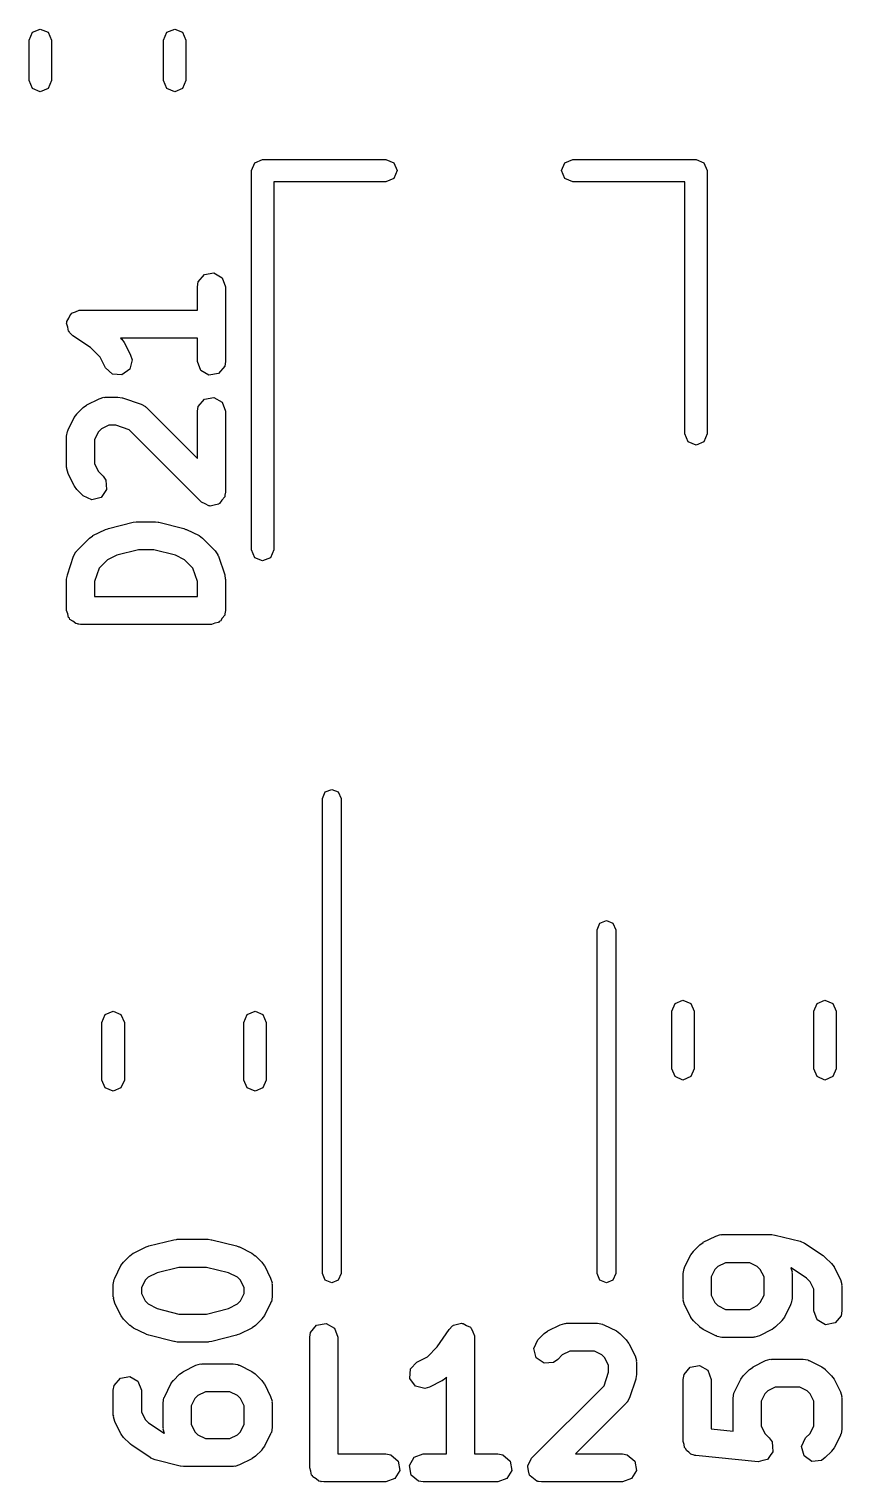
# Model space of a CAD drawing. Extents: x 72 to 186, y -144 to -85.
# Drawn here: x 118.34 to 122.69, y -104.82 to -97.04 of the extents above; entities that cross this region are included whole.
import ezdxf

# ---------------------------------------------------------------- set-up
doc = ezdxf.new("R2010")
doc.units = 0
doc.layers.add('BLACK', color=7, linetype='CONTINUOUS')

msp = doc.modelspace()

# ---------------------------------------------------------------- linework, layer by layer
at = {"layer": 'BLACK', "linetype": 'CONTINUOUS'}
for p, q in [((118.34, -97.0972), (118.358, -97.0547)), ((118.358, -97.0547), (118.4, -97.0372)), ((118.4, -97.0372), (118.442, -97.0547)), ((118.442, -97.0547), (118.46, -97.0972)), ((119.06, -97.0972), (119.078, -97.0547)), ((119.078, -97.0547), (119.12, -97.0372)), ((119.12, -97.0372), (119.162, -97.0547)), ((119.162, -97.0547), (119.18, -97.0972)), ((118.34, -97.3128), (118.34, -97.0972)), ((118.46, -97.0972), (118.46, -97.3128)), ((119.06, -97.3128), (119.06, -97.0972)), ((119.18, -97.0972), (119.18, -97.3128)), ((118.358, -97.3553), (118.34, -97.3128)), ((118.4, -97.3728), (118.358, -97.3553)), ((118.442, -97.3553), (118.4, -97.3728)), ((118.46, -97.3128), (118.442, -97.3553)), ((119.078, -97.3553), (119.06, -97.3128)), ((119.12, -97.3728), (119.078, -97.3553)), ((119.162, -97.3553), (119.12, -97.3728)), ((119.18, -97.3128), (119.162, -97.3553)), ((119.53, -97.795), (119.548, -97.7526)), ((119.548, -97.7526), (119.59, -97.735)), ((119.59, -97.735), (120.25, -97.735)), ((120.25, -97.735), (120.292, -97.7526)), ((120.292, -97.7526), (120.31, -97.795)), ((121.19, -97.795), (121.208, -97.7526)), ((121.208, -97.7526), (121.25, -97.735)), ((121.25, -97.735), (121.91, -97.735)), ((121.91, -97.735), (121.952, -97.7526)), ((121.952, -97.7526), (121.97, -97.795)), ((119.53, -99.825), (119.53, -97.795)), ((120.25, -97.855), (119.65, -97.855)), ((119.65, -97.855), (119.65, -99.825)), ((120.292, -97.8374), (120.25, -97.855)), ((120.31, -97.795), (120.292, -97.8374)), ((121.208, -97.8374), (121.19, -97.795)), ((121.25, -97.855), (121.208, -97.8374)), ((121.85, -97.855), (121.25, -97.855)), ((121.85, -99.205), (121.85, -97.855)), ((121.97, -97.795), (121.97, -99.205)), ((119.241, -98.4167), (119.246, -98.391)), ((119.246, -98.391), (119.279, -98.3517)), ((119.279, -98.3517), (119.329, -98.3428)), ((119.329, -98.3428), (119.373, -98.3685)), ((119.373, -98.3685), (119.391, -98.4167)), ((119.241, -98.5417), (119.241, -98.4167)), ((119.391, -98.4167), (119.391, -98.8167)), ((118.568, -98.5592), (118.588, -98.5518)), ((118.588, -98.5518), (118.608, -98.5421)), ((118.608, -98.5421), (118.612, -98.5431)), ((118.612, -98.5431), (118.616, -98.5417)), ((118.616, -98.5417), (119.241, -98.5417)), ((118.541, -98.6118), (118.543, -98.6079)), ((118.547, -98.6327), (118.541, -98.6118)), ((118.542, -98.6036), (118.553, -98.5848)), ((118.543, -98.6079), (118.542, -98.6036)), ((118.551, -98.6542), (118.547, -98.6327)), ((118.553, -98.5848), (118.562, -98.5649)), ((118.562, -98.5649), (118.566, -98.5629)), ((118.566, -98.5629), (118.568, -98.5592)), ((118.554, -98.6569), (118.551, -98.6542)), ((118.556, -98.6611), (118.554, -98.6569)), ((118.574, -98.6791), (118.556, -98.6611)), ((118.668, -98.7416), (118.574, -98.6791)), ((119.241, -98.6917), (118.83, -98.6917)), ((118.83, -98.6917), (118.836, -98.697)), ((118.836, -98.697), (118.849, -98.7153)), ((119.241, -98.8167), (119.241, -98.6917)), ((118.721, -98.7944), (118.668, -98.7416)), ((118.849, -98.7153), (118.85, -98.7165)), ((118.85, -98.7165), (118.883, -98.7831)), ((118.883, -98.7831), (118.891, -98.8081)), ((118.749, -98.8502), (118.721, -98.7944)), ((118.786, -98.8855), (118.749, -98.8502)), ((118.879, -98.858), (118.837, -98.8886)), ((118.891, -98.8081), (118.879, -98.858)), ((119.259, -98.8649), (119.241, -98.8167)), ((119.303, -98.8905), (119.259, -98.8649)), ((119.387, -98.8423), (119.354, -98.8816)), ((119.391, -98.8167), (119.387, -98.8423)), ((118.837, -98.8886), (118.786, -98.8855)), ((119.354, -98.8816), (119.303, -98.8905)), ((118.649, -99.0496), (118.716, -99.0163)), ((118.716, -99.0163), (118.741, -99.0088)), ((118.741, -99.0088), (118.745, -99.0099)), ((118.745, -99.0099), (118.749, -99.0083)), ((118.749, -99.0083), (118.816, -99.0083)), ((118.816, -99.0083), (118.838, -99.0122)), ((118.838, -99.0122), (118.84, -99.0122)), ((118.84, -99.0122), (118.94, -99.0455)), ((119.246, -99.0577), (119.279, -99.0184)), ((119.279, -99.0184), (119.329, -99.0095)), ((119.329, -99.0095), (119.373, -99.0351)), ((118.582, -99.1165), (118.596, -99.0984)), ((118.596, -99.097), (118.63, -99.0636)), ((118.596, -99.0984), (118.596, -99.097)), ((118.63, -99.0636), (118.648, -99.0508)), ((118.648, -99.0508), (118.649, -99.0496)), ((118.94, -99.0455), (118.963, -99.0579)), ((118.963, -99.0579), (118.965, -99.0617)), ((118.965, -99.0617), (118.969, -99.0636)), ((118.969, -99.0636), (119.241, -99.3356)), ((119.241, -99.0833), (119.246, -99.0577)), ((119.241, -99.3356), (119.241, -99.0833)), ((119.373, -99.0351), (119.391, -99.0833)), ((119.391, -99.0833), (119.391, -99.5167)), ((118.549, -99.1831), (118.582, -99.1165)), ((118.727, -99.1783), (118.711, -99.1944)), ((118.767, -99.1583), (118.727, -99.1783)), ((118.804, -99.1583), (118.767, -99.1583)), ((118.876, -99.1822), (118.804, -99.1583)), ((118.541, -99.2167), (118.546, -99.191)), ((118.541, -99.3833), (118.541, -99.2167)), ((118.546, -99.191), (118.548, -99.1876)), ((118.548, -99.1876), (118.549, -99.1831)), ((118.711, -99.1944), (118.691, -99.2344)), ((118.691, -99.2344), (118.691, -99.3656)), ((119.263, -99.5697), (118.876, -99.1822)), ((121.868, -99.2474), (121.85, -99.205)), ((121.91, -99.265), (121.868, -99.2474)), ((121.952, -99.2474), (121.91, -99.265)), ((121.97, -99.205), (121.952, -99.2474)), ((118.543, -99.3875), (118.541, -99.3833)), ((118.542, -99.3919), (118.543, -99.3875)), ((118.549, -99.4169), (118.542, -99.3919)), ((118.691, -99.3656), (118.711, -99.4056)), ((118.711, -99.4056), (118.736, -99.4303)), ((118.582, -99.4835), (118.549, -99.4169)), ((118.583, -99.4847), (118.582, -99.4835)), ((118.596, -99.503), (118.583, -99.4847)), ((118.736, -99.4303), (118.751, -99.4516)), ((118.751, -99.4516), (118.755, -99.5027)), ((118.63, -99.5364), (118.596, -99.503)), ((118.676, -99.558), (118.63, -99.5364)), ((118.726, -99.5448), (118.676, -99.558)), ((118.755, -99.5027), (118.726, -99.5448)), ((119.372, -99.5596), (119.359, -99.5781)), ((119.387, -99.5423), (119.372, -99.5596)), ((119.388, -99.5361), (119.387, -99.5377)), ((119.387, -99.5377), (119.387, -99.5423)), ((119.391, -99.5167), (119.388, -99.5328)), ((119.388, -99.5328), (119.388, -99.5361)), ((119.283, -99.5792), (119.263, -99.5697)), ((119.303, -99.5905), (119.283, -99.5792)), ((119.306, -99.5899), (119.303, -99.5905)), ((119.309, -99.5914), (119.306, -99.5899)), ((119.331, -99.5855), (119.309, -99.5914)), ((119.354, -99.5816), (119.331, -99.5855)), ((119.356, -99.579), (119.354, -99.5816)), ((119.359, -99.5781), (119.356, -99.579)), ((118.682, -99.7496), (118.749, -99.7163)), ((118.749, -99.7163), (118.762, -99.7126)), ((118.762, -99.7126), (118.765, -99.7106)), ((118.765, -99.7106), (118.898, -99.6772)), ((118.898, -99.6772), (118.913, -99.6762)), ((118.913, -99.6762), (118.916, -99.675)), ((118.916, -99.675), (119.016, -99.675)), ((119.016, -99.675), (119.031, -99.6776)), ((119.031, -99.6776), (119.034, -99.6772)), ((119.034, -99.6772), (119.168, -99.7106)), ((119.168, -99.7106), (119.179, -99.7158)), ((119.179, -99.7158), (119.183, -99.7163)), ((119.183, -99.7163), (119.25, -99.7496)), ((118.596, -99.8303), (118.663, -99.7636)), ((118.663, -99.7636), (118.681, -99.7508)), ((118.681, -99.7508), (118.682, -99.7496)), ((119.25, -99.7496), (119.268, -99.7629)), ((119.268, -99.7629), (119.269, -99.7636)), ((119.269, -99.7636), (119.336, -99.8303)), ((118.545, -99.9596), (118.578, -99.8596)), ((118.578, -99.8596), (118.591, -99.8367)), ((118.591, -99.8367), (118.594, -99.8344)), ((118.594, -99.8344), (118.596, -99.8303)), ((118.76, -99.8783), (118.715, -99.9238)), ((118.809, -99.8541), (118.76, -99.8783)), ((118.925, -99.825), (118.809, -99.8541)), ((119.007, -99.825), (118.925, -99.825)), ((119.123, -99.8541), (119.007, -99.825)), ((119.172, -99.8783), (119.123, -99.8541)), ((119.217, -99.9238), (119.172, -99.8783)), ((119.336, -99.8303), (119.351, -99.8516)), ((119.351, -99.8516), (119.351, -99.8561)), ((119.351, -99.8561), (119.354, -99.8596)), ((119.354, -99.8596), (119.387, -99.9596)), ((119.548, -99.8674), (119.53, -99.825)), ((119.59, -99.885), (119.548, -99.8674)), ((119.632, -99.8674), (119.59, -99.885)), ((119.65, -99.825), (119.632, -99.8674)), ((118.715, -99.9238), (118.691, -99.9955)), ((119.241, -99.9955), (119.217, -99.9238)), ((118.541, -99.9833), (118.545, -99.9612)), ((118.541, -100.15), (118.541, -99.9833)), ((118.545, -99.9612), (118.545, -99.9596)), ((118.691, -99.9955), (118.691, -100.075)), ((119.241, -100.075), (119.241, -99.9955)), ((119.387, -99.9596), (119.39, -99.9818)), ((119.39, -99.9818), (119.391, -99.9833)), ((119.391, -99.9833), (119.391, -100.15)), ((118.691, -100.075), (119.241, -100.075)), ((118.548, -100.168), (118.541, -100.15)), ((118.551, -100.188), (118.548, -100.168)), ((118.556, -100.192), (118.551, -100.188)), ((119.387, -100.176), (119.374, -100.191)), ((119.388, -100.166), (119.387, -100.176)), ((119.39, -100.163), (119.388, -100.166)), ((119.391, -100.15), (119.389, -100.16)), ((119.389, -100.16), (119.39, -100.163)), ((118.559, -100.198), (118.556, -100.192)), ((118.575, -100.208), (118.559, -100.198)), ((118.59, -100.22), (118.575, -100.208)), ((118.6, -100.222), (118.59, -100.22)), ((118.603, -100.224), (118.6, -100.222)), ((118.606, -100.223), (118.603, -100.224)), ((118.616, -100.225), (118.606, -100.223)), ((119.316, -100.225), (118.616, -100.225)), ((119.334, -100.218), (119.316, -100.225)), ((119.354, -100.215), (119.334, -100.218)), ((119.358, -100.21), (119.354, -100.215)), ((119.364, -100.207), (119.358, -100.21)), ((119.374, -100.191), (119.364, -100.207)), ((119.91, -101.157), (119.925, -101.122)), ((119.925, -101.122), (119.96, -101.108)), ((119.96, -101.108), (119.995, -101.122)), ((119.995, -101.122), (120.01, -101.157)), ((119.91, -103.7), (119.91, -101.157)), ((120.01, -101.157), (120.01, -103.7)), ((121.395, -101.825), (121.43, -101.81)), ((121.43, -101.81), (121.465, -101.825)), ((121.38, -101.86), (121.395, -101.825)), ((121.38, -103.7), (121.38, -101.86)), ((121.465, -101.825), (121.48, -101.86)), ((121.48, -101.86), (121.48, -103.7)), ((121.78, -102.296), (121.798, -102.254)), ((121.798, -102.254), (121.84, -102.236)), ((121.84, -102.236), (121.882, -102.254)), ((121.882, -102.254), (121.9, -102.296)), ((122.54, -102.296), (122.558, -102.254)), ((122.558, -102.254), (122.6, -102.236)), ((122.6, -102.236), (122.642, -102.254)), ((122.642, -102.254), (122.66, -102.296)), ((118.73, -102.356), (118.748, -102.314)), ((118.73, -102.664), (118.73, -102.356)), ((118.748, -102.314), (118.79, -102.296)), ((118.79, -102.296), (118.832, -102.314)), ((118.832, -102.314), (118.85, -102.356)), ((118.85, -102.356), (118.85, -102.664)), ((119.49, -102.356), (119.508, -102.314)), ((119.49, -102.664), (119.49, -102.356)), ((119.508, -102.314), (119.55, -102.296)), ((119.55, -102.296), (119.592, -102.314)), ((119.592, -102.314), (119.61, -102.356)), ((119.61, -102.356), (119.61, -102.664)), ((121.78, -102.604), (121.78, -102.296)), ((121.9, -102.296), (121.9, -102.604)), ((122.54, -102.604), (122.54, -102.296)), ((122.66, -102.296), (122.66, -102.604)), ((118.748, -102.706), (118.73, -102.664)), ((118.85, -102.664), (118.832, -102.706)), ((119.508, -102.706), (119.49, -102.664)), ((119.61, -102.664), (119.592, -102.706)), ((121.798, -102.646), (121.78, -102.604)), ((121.84, -102.664), (121.798, -102.646)), ((121.882, -102.646), (121.84, -102.664)), ((121.9, -102.604), (121.882, -102.646)), ((122.558, -102.646), (122.54, -102.604)), ((122.6, -102.664), (122.558, -102.646)), ((122.642, -102.646), (122.6, -102.664)), ((122.66, -102.604), (122.642, -102.646)), ((118.79, -102.724), (118.748, -102.706)), ((118.832, -102.706), (118.79, -102.724)), ((119.55, -102.724), (119.508, -102.706)), ((119.592, -102.706), (119.55, -102.724)), ((118.981, -103.552), (119.115, -103.519)), ((119.115, -103.519), (119.129, -103.518)), ((119.129, -103.518), (119.133, -103.517)), ((119.133, -103.517), (119.299, -103.517)), ((119.299, -103.517), (119.314, -103.519)), ((119.314, -103.519), (119.318, -103.519)), ((119.318, -103.519), (119.451, -103.552)), ((121.93, -103.547), (121.948, -103.534)), ((121.948, -103.534), (121.949, -103.533)), ((121.949, -103.533), (122.016, -103.5)), ((122.016, -103.5), (122.041, -103.492)), ((122.041, -103.492), (122.045, -103.493)), ((122.045, -103.493), (122.049, -103.492)), ((122.049, -103.492), (122.316, -103.492)), ((122.316, -103.492), (122.331, -103.494)), ((122.331, -103.494), (122.334, -103.494)), ((122.334, -103.494), (122.468, -103.527)), ((122.468, -103.527), (122.491, -103.537)), ((118.846, -103.639), (118.88, -103.605)), ((118.88, -103.605), (118.898, -103.592)), ((118.898, -103.592), (118.899, -103.591)), ((118.899, -103.591), (118.966, -103.558)), ((118.966, -103.558), (118.978, -103.554)), ((118.978, -103.554), (118.981, -103.552)), ((119.451, -103.552), (119.463, -103.558)), ((119.463, -103.558), (119.466, -103.558)), ((119.466, -103.558), (119.533, -103.591)), ((119.533, -103.591), (119.551, -103.605)), ((119.551, -103.605), (119.552, -103.605)), ((119.552, -103.605), (119.586, -103.639)), ((121.849, -103.666), (121.882, -103.6)), ((121.882, -103.6), (121.896, -103.582)), ((121.896, -103.58), (121.93, -103.547)), ((121.896, -103.582), (121.896, -103.58)), ((122.491, -103.537), (122.491, -103.538)), ((122.491, -103.538), (122.591, -103.604)), ((122.591, -103.604), (122.599, -103.612)), ((122.599, -103.612), (122.602, -103.614)), ((118.799, -103.725), (118.832, -103.658)), ((118.832, -103.658), (118.846, -103.64)), ((118.846, -103.64), (118.846, -103.639)), ((119.142, -103.667), (119.026, -103.696)), ((119.29, -103.667), (119.142, -103.667)), ((119.407, -103.696), (119.29, -103.667)), ((119.586, -103.639), (119.599, -103.657)), ((119.599, -103.657), (119.6, -103.658)), ((119.6, -103.658), (119.633, -103.725)), ((121.841, -103.7), (121.846, -103.674)), ((121.846, -103.674), (121.848, -103.671)), ((121.848, -103.671), (121.849, -103.666)), ((122.011, -103.678), (121.991, -103.718)), ((122.027, -103.662), (122.011, -103.678)), ((122.067, -103.642), (122.027, -103.662)), ((122.198, -103.642), (122.067, -103.642)), ((122.238, -103.662), (122.198, -103.642)), ((122.254, -103.678), (122.238, -103.662)), ((122.274, -103.718), (122.254, -103.678)), ((122.419, -103.67), (122.417, -103.669)), ((122.417, -103.669), (122.424, -103.691)), ((122.502, -103.725), (122.419, -103.67)), ((122.424, -103.691), (122.423, -103.696)), ((122.602, -103.614), (122.636, -103.647)), ((122.636, -103.647), (122.649, -103.665)), ((122.649, -103.665), (122.65, -103.666)), ((122.65, -103.666), (122.683, -103.733)), ((118.791, -103.758), (118.796, -103.733)), ((118.791, -103.825), (118.791, -103.758)), ((118.796, -103.733), (118.798, -103.729)), ((118.798, -103.729), (118.799, -103.725)), ((118.961, -103.736), (118.941, -103.776)), ((118.977, -103.72), (118.961, -103.736)), ((119.026, -103.696), (118.977, -103.72)), ((119.455, -103.72), (119.407, -103.696)), ((119.471, -103.736), (119.455, -103.72)), ((119.491, -103.776), (119.471, -103.736)), ((119.633, -103.725), (119.641, -103.75)), ((119.641, -103.75), (119.639, -103.754)), ((119.639, -103.754), (119.641, -103.758)), ((119.641, -103.758), (119.641, -103.825)), ((119.925, -103.735), (119.91, -103.7)), ((119.96, -103.75), (119.925, -103.735)), ((119.995, -103.735), (119.96, -103.75)), ((120.01, -103.7), (119.995, -103.735)), ((121.395, -103.735), (121.38, -103.7)), ((121.43, -103.75), (121.395, -103.735)), ((121.465, -103.735), (121.43, -103.75)), ((121.48, -103.7), (121.465, -103.735)), ((121.841, -103.833), (121.841, -103.7)), ((121.991, -103.718), (121.991, -103.816)), ((122.274, -103.816), (122.274, -103.718)), ((122.423, -103.696), (122.424, -103.7)), ((122.424, -103.7), (122.424, -103.833)), ((122.521, -103.744), (122.502, -103.725)), ((122.541, -103.784), (122.521, -103.744)), ((122.683, -103.733), (122.691, -103.758)), ((122.691, -103.758), (122.689, -103.762)), ((122.689, -103.762), (122.691, -103.767)), ((122.691, -103.767), (122.691, -103.9)), ((118.793, -103.829), (118.791, -103.825)), ((118.792, -103.834), (118.793, -103.829)), ((118.799, -103.859), (118.792, -103.834)), ((118.941, -103.776), (118.941, -103.807)), ((118.941, -103.807), (118.961, -103.847)), ((119.471, -103.847), (119.491, -103.807)), ((119.491, -103.807), (119.491, -103.776)), ((119.641, -103.825), (119.637, -103.851)), ((121.843, -103.838), (121.841, -103.833)), ((121.842, -103.842), (121.843, -103.838)), ((121.849, -103.867), (121.842, -103.842)), ((121.991, -103.816), (122.011, -103.856)), ((122.254, -103.856), (122.274, -103.816)), ((122.424, -103.833), (122.42, -103.859)), ((122.541, -103.9), (122.541, -103.784)), ((118.832, -103.925), (118.799, -103.859)), ((118.961, -103.847), (118.977, -103.863)), ((118.977, -103.863), (119.026, -103.888)), ((119.026, -103.888), (119.142, -103.917)), ((119.142, -103.917), (119.29, -103.917)), ((119.29, -103.917), (119.407, -103.888)), ((119.407, -103.888), (119.455, -103.863)), ((119.455, -103.863), (119.471, -103.847)), ((119.633, -103.859), (119.6, -103.925)), ((119.634, -103.854), (119.633, -103.859)), ((119.637, -103.851), (119.634, -103.854)), ((121.882, -103.934), (121.849, -103.867)), ((122.011, -103.856), (122.027, -103.872)), ((122.027, -103.872), (122.067, -103.892)), ((122.067, -103.892), (122.198, -103.892)), ((122.198, -103.892), (122.238, -103.872)), ((122.238, -103.872), (122.254, -103.856)), ((122.416, -103.867), (122.383, -103.934)), ((122.417, -103.862), (122.416, -103.867)), ((122.42, -103.859), (122.417, -103.862)), ((122.559, -103.948), (122.541, -103.9)), ((122.691, -103.9), (122.687, -103.926)), ((118.833, -103.926), (118.832, -103.925)), ((118.846, -103.945), (118.833, -103.926)), ((118.88, -103.978), (118.846, -103.945)), ((118.881, -103.979), (118.88, -103.978)), ((118.899, -103.992), (118.881, -103.979)), ((118.966, -104.025), (118.899, -103.992)), ((119.533, -103.992), (119.466, -104.025)), ((119.534, -103.991), (119.533, -103.992)), ((119.552, -103.978), (119.534, -103.991)), ((119.586, -103.945), (119.552, -103.978)), ((119.6, -103.925), (119.586, -103.943)), ((119.586, -103.943), (119.586, -103.945)), ((119.846, -104.015), (119.879, -103.976)), ((119.879, -103.976), (119.93, -103.967)), ((119.93, -103.967), (119.974, -103.993)), ((119.974, -103.993), (119.992, -104.041)), ((120.525, -104.093), (120.588, -103.999)), ((120.588, -103.999), (120.606, -103.981)), ((120.606, -103.981), (120.61, -103.979)), ((120.61, -103.979), (120.612, -103.976)), ((120.612, -103.976), (120.634, -103.972)), ((120.634, -103.972), (120.655, -103.966)), ((120.655, -103.966), (120.659, -103.968)), ((120.659, -103.968), (120.663, -103.967)), ((120.663, -103.967), (120.682, -103.978)), ((120.682, -103.978), (120.702, -103.987)), ((120.702, -103.987), (120.704, -103.991)), ((120.704, -103.991), (120.707, -103.993)), ((120.707, -103.993), (120.715, -104.013)), ((121.116, -104.007), (121.183, -103.974)), ((121.183, -103.974), (121.208, -103.967)), ((121.208, -103.967), (121.212, -103.968)), ((121.212, -103.968), (121.217, -103.966)), ((121.217, -103.966), (121.383, -103.966)), ((121.383, -103.966), (121.409, -103.971)), ((121.409, -103.971), (121.412, -103.973)), ((121.412, -103.973), (121.417, -103.974)), ((121.417, -103.974), (121.484, -104.007)), ((121.883, -103.935), (121.882, -103.934)), ((121.896, -103.953), (121.883, -103.935)), ((121.93, -103.986), (121.896, -103.953)), ((121.931, -103.987), (121.93, -103.986)), ((121.949, -104), (121.931, -103.987)), ((122.016, -104.034), (121.949, -104)), ((122.316, -104), (122.25, -104.034)), ((122.317, -103.999), (122.316, -104)), ((122.336, -103.986), (122.317, -103.999)), ((122.369, -103.953), (122.336, -103.986)), ((122.37, -103.952), (122.369, -103.953)), ((122.383, -103.934), (122.37, -103.952)), ((122.603, -103.974), (122.559, -103.948)), ((122.654, -103.965), (122.603, -103.974)), ((122.687, -103.926), (122.654, -103.965)), ((118.969, -104.026), (118.966, -104.025)), ((118.981, -104.031), (118.969, -104.026)), ((119.115, -104.064), (118.981, -104.031)), ((119.118, -104.064), (119.115, -104.064)), ((119.133, -104.067), (119.118, -104.064)), ((119.299, -104.067), (119.133, -104.067)), ((119.303, -104.065), (119.299, -104.067)), ((119.318, -104.064), (119.303, -104.065)), ((119.451, -104.031), (119.318, -104.064)), ((119.454, -104.029), (119.451, -104.031)), ((119.466, -104.025), (119.454, -104.029)), ((119.842, -104.041), (119.846, -104.015)), ((119.842, -104.741), (119.842, -104.041)), ((119.992, -104.041), (119.992, -104.666)), ((120.715, -104.013), (120.725, -104.033)), ((120.725, -104.033), (120.724, -104.037)), ((120.724, -104.037), (120.725, -104.041)), ((120.725, -104.041), (120.725, -104.666)), ((121.042, -104.101), (121.064, -104.055)), ((121.064, -104.055), (121.097, -104.021)), ((121.097, -104.021), (121.115, -104.008)), ((121.115, -104.008), (121.116, -104.007)), ((121.484, -104.007), (121.502, -104.021)), ((121.502, -104.021), (121.503, -104.021)), ((121.503, -104.021), (121.536, -104.055)), ((121.536, -104.055), (121.549, -104.073)), ((121.549, -104.073), (121.55, -104.074)), ((121.55, -104.074), (121.584, -104.141)), ((122.02, -104.034), (122.016, -104.034)), ((122.024, -104.037), (122.02, -104.034)), ((122.049, -104.042), (122.024, -104.037)), ((122.216, -104.042), (122.049, -104.042)), ((122.22, -104.04), (122.216, -104.042)), ((122.225, -104.041), (122.22, -104.04)), ((122.25, -104.034), (122.225, -104.041)), ((120.416, -104.174), (120.472, -104.146)), ((120.472, -104.146), (120.525, -104.093)), ((121.055, -104.151), (121.042, -104.101)), ((121.097, -104.18), (121.055, -104.151)), ((121.194, -104.136), (121.17, -104.161)), ((121.234, -104.116), (121.194, -104.136)), ((121.366, -104.116), (121.234, -104.116)), ((121.406, -104.136), (121.366, -104.116)), ((121.422, -104.152), (121.406, -104.136)), ((121.442, -104.192), (121.422, -104.152)), ((121.584, -104.141), (121.591, -104.166)), ((122.312, -104.16), (122.316, -104.158)), ((122.316, -104.158), (122.483, -104.158)), ((122.483, -104.158), (122.508, -104.163)), ((119.146, -104.239), (119.165, -104.226)), ((119.165, -104.226), (119.166, -104.225)), ((119.166, -104.225), (119.232, -104.191)), ((119.232, -104.191), (119.257, -104.184)), ((119.257, -104.184), (119.262, -104.185)), ((119.262, -104.185), (119.266, -104.183)), ((119.266, -104.183), (119.433, -104.183)), ((119.433, -104.183), (119.458, -104.188)), ((119.458, -104.188), (119.462, -104.191)), ((119.462, -104.191), (119.466, -104.191)), ((119.466, -104.191), (119.533, -104.225)), ((119.533, -104.225), (119.551, -104.238)), ((120.378, -104.262), (120.381, -104.211)), ((120.381, -104.211), (120.416, -104.174)), ((121.148, -104.176), (121.097, -104.18)), ((121.17, -104.161), (121.148, -104.176)), ((121.418, -104.301), (121.442, -104.229)), ((121.442, -104.229), (121.442, -104.192)), ((121.591, -104.166), (121.59, -104.17)), ((121.59, -104.17), (121.592, -104.174)), ((121.592, -104.174), (121.592, -104.241)), ((121.846, -104.241), (121.879, -104.202)), ((121.879, -104.202), (121.929, -104.193)), ((121.929, -104.193), (121.973, -104.218)), ((121.973, -104.218), (121.991, -104.267)), ((122.163, -104.247), (122.196, -104.214)), ((122.196, -104.214), (122.215, -104.201)), ((122.215, -104.201), (122.216, -104.2)), ((122.216, -104.2), (122.282, -104.166)), ((122.282, -104.166), (122.307, -104.159)), ((122.307, -104.159), (122.312, -104.16)), ((122.508, -104.163), (122.512, -104.166)), ((122.512, -104.166), (122.516, -104.166)), ((122.516, -104.166), (122.583, -104.2)), ((122.583, -104.2), (122.601, -104.213)), ((122.601, -104.213), (122.602, -104.214)), ((122.602, -104.214), (122.636, -104.247)), ((118.791, -104.325), (118.796, -104.299)), ((118.796, -104.299), (118.829, -104.26)), ((118.829, -104.26), (118.879, -104.251)), ((118.879, -104.251), (118.923, -104.277)), ((118.923, -104.277), (118.941, -104.325)), ((119.066, -104.358), (119.099, -104.291)), ((119.099, -104.291), (119.112, -104.273)), ((119.112, -104.273), (119.113, -104.272)), ((119.113, -104.272), (119.146, -104.239)), ((119.551, -104.238), (119.552, -104.239)), ((119.552, -104.239), (119.586, -104.272)), ((119.586, -104.272), (119.599, -104.29)), ((119.599, -104.29), (119.6, -104.291)), ((119.6, -104.291), (119.633, -104.358)), ((120.409, -104.304), (120.378, -104.262)), ((120.459, -104.316), (120.409, -104.304)), ((120.484, -104.308), (120.459, -104.316)), ((120.55, -104.275), (120.484, -104.308)), ((120.551, -104.274), (120.55, -104.275)), ((120.57, -104.261), (120.551, -104.274)), ((120.575, -104.255), (120.57, -104.261)), ((120.575, -104.666), (120.575, -104.255)), ((121.03, -104.688), (121.418, -104.301)), ((121.588, -104.265), (121.554, -104.365)), ((121.592, -104.241), (121.588, -104.263)), ((121.588, -104.263), (121.588, -104.265)), ((121.841, -104.267), (121.846, -104.241)), ((121.841, -104.6), (121.841, -104.267)), ((121.991, -104.267), (121.991, -104.532)), ((122.116, -104.333), (122.149, -104.266)), ((122.149, -104.266), (122.162, -104.248)), ((122.162, -104.248), (122.163, -104.247)), ((122.334, -104.308), (122.294, -104.328)), ((122.465, -104.308), (122.334, -104.308)), ((122.505, -104.328), (122.465, -104.308)), ((122.636, -104.247), (122.649, -104.265)), ((122.649, -104.265), (122.65, -104.266)), ((122.65, -104.266), (122.683, -104.333)), ((118.791, -104.458), (118.791, -104.325)), ((118.941, -104.325), (118.941, -104.441)), ((119.058, -104.392), (119.062, -104.366)), ((119.062, -104.366), (119.065, -104.363)), ((119.065, -104.363), (119.066, -104.358)), ((119.228, -104.369), (119.208, -104.409)), ((119.244, -104.353), (119.228, -104.369)), ((119.284, -104.333), (119.244, -104.353)), ((119.415, -104.333), (119.284, -104.333)), ((119.455, -104.353), (119.415, -104.333)), ((119.471, -104.369), (119.455, -104.353)), ((119.491, -104.409), (119.471, -104.369)), ((119.633, -104.358), (119.641, -104.383)), ((119.641, -104.383), (119.639, -104.387)), ((119.639, -104.387), (119.641, -104.392)), ((121.538, -104.39), (121.536, -104.394)), ((121.542, -104.388), (121.538, -104.39)), ((121.554, -104.365), (121.542, -104.388)), ((122.108, -104.367), (122.112, -104.341)), ((122.108, -104.533), (122.108, -104.367)), ((122.112, -104.341), (122.115, -104.338)), ((122.115, -104.338), (122.116, -104.333)), ((122.278, -104.344), (122.258, -104.384)), ((122.258, -104.384), (122.258, -104.516)), ((122.294, -104.328), (122.278, -104.344)), ((122.521, -104.344), (122.505, -104.328)), ((122.541, -104.384), (122.521, -104.344)), ((122.541, -104.516), (122.541, -104.384)), ((122.683, -104.333), (122.691, -104.358)), ((122.691, -104.358), (122.689, -104.362)), ((122.689, -104.362), (122.691, -104.367)), ((122.691, -104.367), (122.691, -104.533)), ((118.793, -104.463), (118.791, -104.458)), ((118.792, -104.467), (118.793, -104.463)), ((118.799, -104.492), (118.792, -104.467)), ((118.941, -104.441), (118.961, -104.481)), ((119.058, -104.525), (119.058, -104.392)), ((119.208, -104.409), (119.208, -104.507)), ((119.491, -104.507), (119.491, -104.409)), ((119.641, -104.392), (119.641, -104.525)), ((121.536, -104.394), (121.264, -104.666)), ((118.832, -104.559), (118.799, -104.492)), ((118.961, -104.481), (118.98, -104.5)), ((118.98, -104.5), (119.063, -104.555)), ((119.059, -104.529), (119.058, -104.525)), ((119.058, -104.534), (119.059, -104.529)), ((119.065, -104.556), (119.058, -104.534)), ((119.208, -104.507), (119.228, -104.547)), ((119.228, -104.547), (119.244, -104.563)), ((119.455, -104.563), (119.471, -104.547)), ((119.471, -104.547), (119.491, -104.507)), ((119.641, -104.525), (119.637, -104.551)), ((121.991, -104.532), (122.109, -104.544)), ((122.109, -104.538), (122.108, -104.533)), ((122.108, -104.542), (122.109, -104.538)), ((122.109, -104.544), (122.108, -104.542)), ((122.258, -104.516), (122.278, -104.556)), ((122.521, -104.556), (122.541, -104.516)), ((122.691, -104.533), (122.687, -104.559)), ((118.833, -104.56), (118.832, -104.559)), ((118.846, -104.578), (118.833, -104.56)), ((118.88, -104.611), (118.846, -104.578)), ((118.883, -104.613), (118.88, -104.611)), ((118.891, -104.621), (118.883, -104.613)), ((118.991, -104.687), (118.891, -104.621)), ((119.063, -104.555), (119.065, -104.556)), ((119.244, -104.563), (119.284, -104.583)), ((119.284, -104.583), (119.415, -104.583)), ((119.415, -104.583), (119.455, -104.563)), ((119.633, -104.559), (119.6, -104.625)), ((119.634, -104.554), (119.633, -104.559)), ((119.637, -104.551), (119.634, -104.554)), ((121.846, -104.615), (121.841, -104.6)), ((121.848, -104.631), (121.846, -104.615)), ((122.278, -104.556), (122.302, -104.58)), ((122.302, -104.58), (122.317, -104.602)), ((122.317, -104.602), (122.317, -104.602)), ((122.317, -104.602), (122.318, -104.602)), ((122.318, -104.602), (122.32, -104.628)), ((122.475, -104.627), (122.496, -104.58)), ((122.496, -104.58), (122.521, -104.556)), ((122.683, -104.567), (122.65, -104.634)), ((122.684, -104.562), (122.683, -104.567)), ((122.687, -104.559), (122.684, -104.562)), ((118.992, -104.688), (118.991, -104.687)), ((119.015, -104.698), (118.992, -104.688)), ((119.148, -104.731), (119.015, -104.698)), ((119.533, -104.692), (119.466, -104.725)), ((119.534, -104.691), (119.533, -104.692)), ((119.552, -104.678), (119.534, -104.691)), ((119.586, -104.645), (119.552, -104.678)), ((119.6, -104.625), (119.586, -104.643)), ((119.586, -104.643), (119.586, -104.645)), ((119.992, -104.666), (120.25, -104.666)), ((120.25, -104.666), (120.276, -104.671)), ((120.276, -104.671), (120.315, -104.704)), ((120.376, -104.728), (120.402, -104.684)), ((120.402, -104.684), (120.45, -104.666)), ((120.45, -104.666), (120.575, -104.666)), ((120.725, -104.666), (120.85, -104.666)), ((120.85, -104.666), (120.876, -104.671)), ((120.876, -104.671), (120.915, -104.704)), ((121.021, -104.708), (121.03, -104.688)), ((121.264, -104.666), (121.517, -104.666)), ((121.517, -104.666), (121.542, -104.671)), ((121.542, -104.671), (121.582, -104.704)), ((121.855, -104.638), (121.848, -104.631)), ((121.859, -104.648), (121.855, -104.638)), ((121.872, -104.656), (121.859, -104.648)), ((121.883, -104.668), (121.872, -104.656)), ((121.9, -104.672), (121.883, -104.668)), ((121.903, -104.674), (121.9, -104.672)), ((121.905, -104.674), (121.903, -104.674)), ((121.909, -104.675), (121.905, -104.674)), ((122.242, -104.708), (121.909, -104.675)), ((122.267, -104.702), (122.243, -104.708)), ((122.292, -104.695), (122.267, -104.702)), ((122.307, -104.674), (122.292, -104.695)), ((122.292, -104.695), (122.292, -104.695)), ((122.292, -104.695), (122.292, -104.695)), ((122.322, -104.654), (122.307, -104.674)), ((122.32, -104.628), (122.322, -104.653)), ((122.322, -104.653), (122.322, -104.653)), ((122.322, -104.653), (122.322, -104.654)), ((122.488, -104.676), (122.475, -104.627)), ((122.53, -104.706), (122.488, -104.676)), ((122.581, -104.701), (122.53, -104.706)), ((122.602, -104.686), (122.581, -104.701)), ((122.636, -104.653), (122.602, -104.686)), ((122.65, -104.634), (122.636, -104.652)), ((122.636, -104.652), (122.636, -104.653)), ((119.151, -104.731), (119.148, -104.731)), ((119.166, -104.733), (119.151, -104.731)), ((119.433, -104.733), (119.166, -104.733)), ((119.437, -104.732), (119.433, -104.733)), ((119.441, -104.733), (119.437, -104.732)), ((119.466, -104.725), (119.441, -104.733)), ((119.848, -104.759), (119.842, -104.741)), ((119.852, -104.779), (119.848, -104.759)), ((119.857, -104.783), (119.852, -104.779)), ((120.324, -104.754), (120.298, -104.798)), ((120.315, -104.704), (120.324, -104.754)), ((120.385, -104.779), (120.376, -104.728)), ((120.424, -104.812), (120.385, -104.779)), ((120.924, -104.754), (120.898, -104.798)), ((120.915, -104.704), (120.924, -104.754)), ((121.009, -104.728), (121.021, -104.708)), ((121.01, -104.731), (121.009, -104.728)), ((121.009, -104.734), (121.01, -104.731)), ((121.014, -104.756), (121.009, -104.734)), ((121.018, -104.779), (121.014, -104.756)), ((121.021, -104.781), (121.018, -104.779)), ((121.591, -104.754), (121.565, -104.798)), ((121.582, -104.704), (121.591, -104.754)), ((122.243, -104.708), (122.242, -104.708)), ((122.242, -104.708), (122.242, -104.708)), ((119.859, -104.789), (119.857, -104.783)), ((119.876, -104.799), (119.859, -104.789)), ((119.891, -104.812), (119.876, -104.799)), ((119.901, -104.813), (119.891, -104.812)), ((119.904, -104.815), (119.901, -104.813)), ((119.907, -104.814), (119.904, -104.815)), ((119.917, -104.816), (119.907, -104.814)), ((120.25, -104.816), (119.917, -104.816)), ((120.298, -104.798), (120.25, -104.816)), ((120.45, -104.816), (120.424, -104.812)), ((120.85, -104.816), (120.45, -104.816)), ((120.898, -104.798), (120.85, -104.816)), ((121.022, -104.784), (121.021, -104.781)), ((121.04, -104.797), (121.022, -104.784)), ((121.058, -104.812), (121.04, -104.797)), ((121.062, -104.812), (121.058, -104.812)), ((121.064, -104.813), (121.062, -104.812)), ((121.067, -104.813), (121.064, -104.813)), ((121.083, -104.816), (121.067, -104.813)), ((121.517, -104.816), (121.083, -104.816)), ((121.565, -104.798), (121.517, -104.816))]:
    msp.add_line(p, q, dxfattribs=at)

doc.saveas('drawing.dxf')
